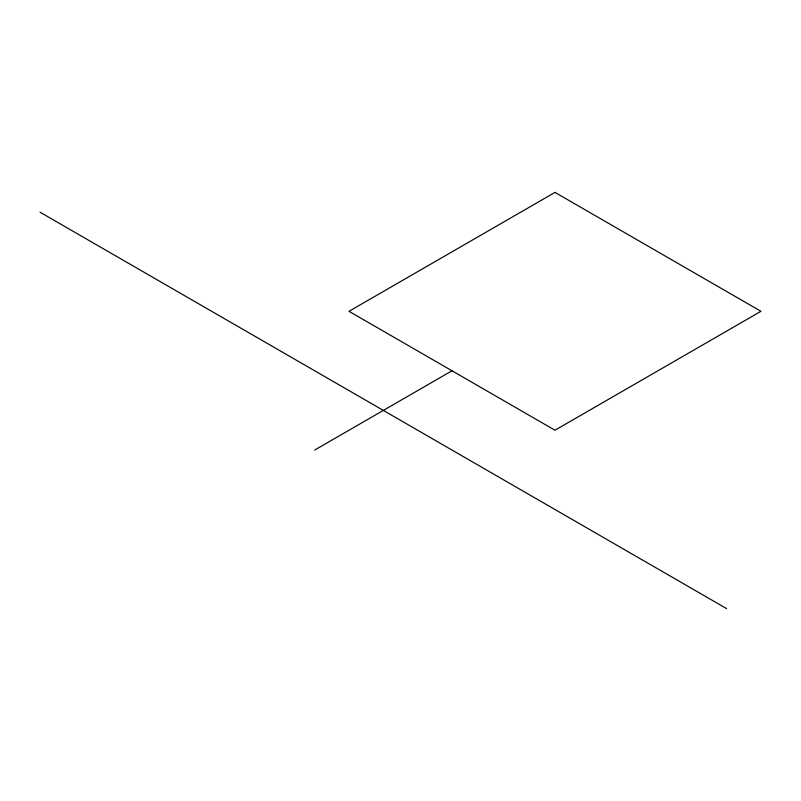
<?xml version="1.0" encoding="UTF-8"?>
<svg xmlns="http://www.w3.org/2000/svg" width="801" height="801" viewBox="0 0 801 801"><rect width="100%" height="100%" fill="white"/><g stroke="black" fill="none" stroke-linecap="round" stroke-linejoin="round"><path stroke-width="1.2" d="M314.683 450.052L451.994 370.773M40.05 212.215L726.617 608.6M554.983 192.4L349.006 311.309L554.983 430.227L760.95 311.309L554.983 192.4"/></g></svg>
